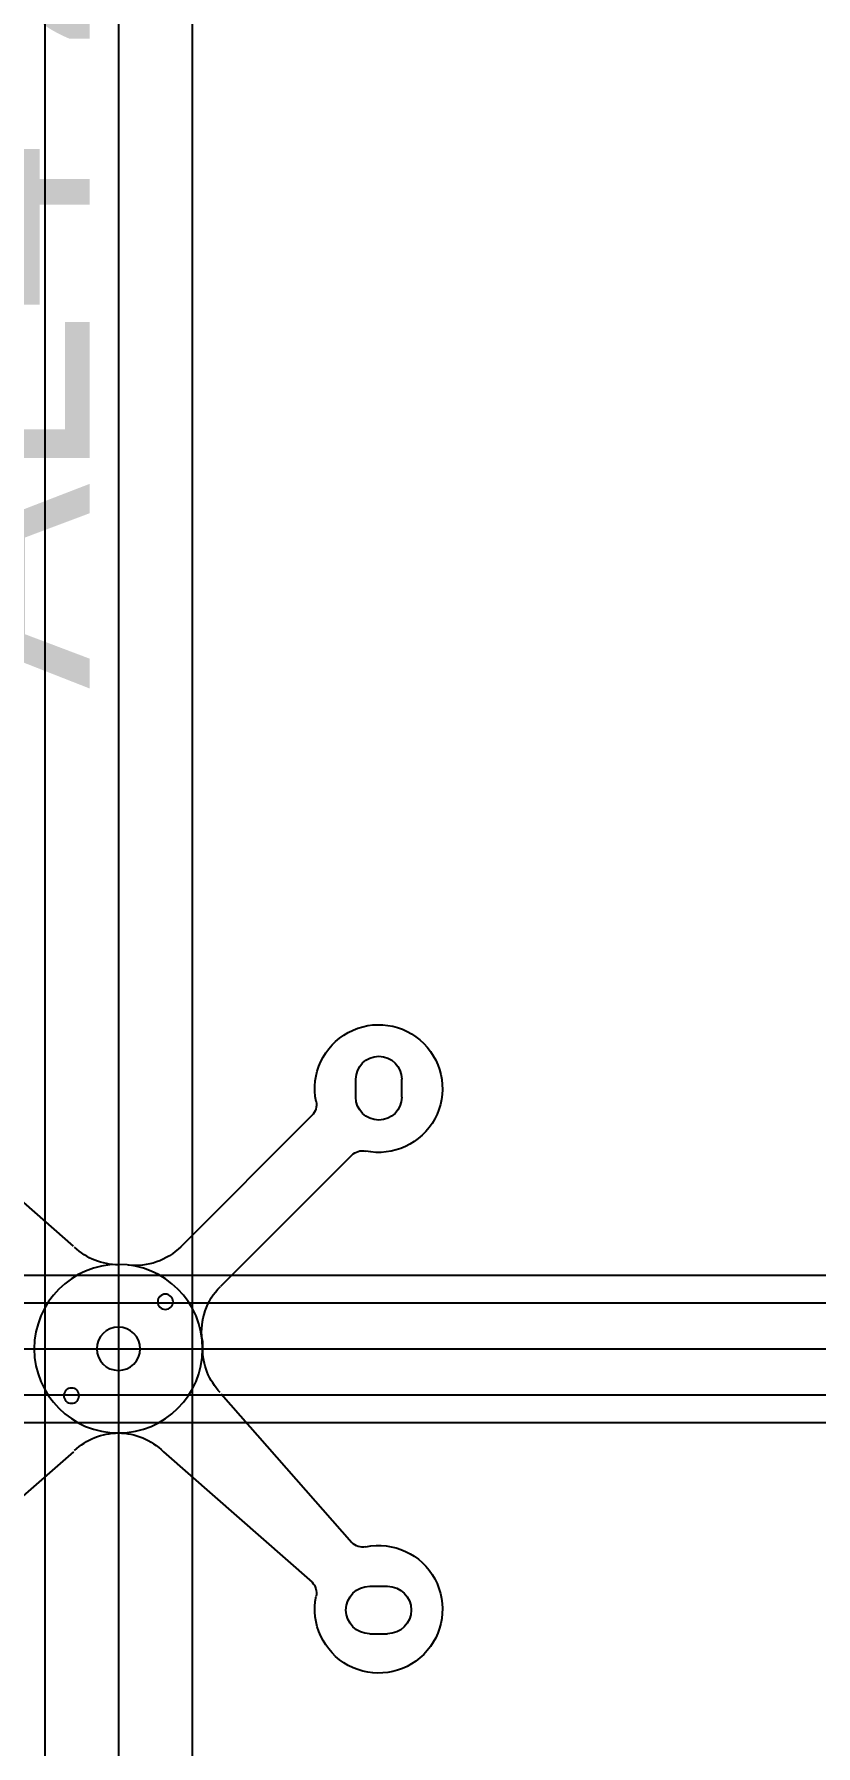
# Model space of a CAD drawing. Header units: inches. Extents: x 21 to 32698, y 13 to 3712.
# Drawn here: x 12863.6 to 12906.1, y 1655.5 to 1748.5 of the extents above; entities that cross this region are included whole.
import ezdxf
from ezdxf.enums import TextEntityAlignment as Align

# ---------------------------------------------------------------- set-up
doc = ezdxf.new("R2010")
doc.units = ezdxf.units.IN
doc.header["$MEASUREMENT"] = 0
for name, color, linetype, lineweight in [('Z_MİM_$AUDIT_BAD_LAYER1', 8, 'Continuous', 25), ('Z_MİM_-KM-GLAZ', 8, 'Continuous', 25), ('Z_MİM_-KM-GLAZ-IDEN', 8, 'Continuous', 25), ('Z_MİM_-KM-WALL-PLASTER', 8, 'Continuous', 25)]:
    doc.layers.add(name, color=color, linetype=linetype, lineweight=lineweight)
doc.styles.add('STYLE1', font='arial.ttf', dxfattribs={"height": 1})

# ---------------------------------------------------------------- blocks, each defined once
blk = doc.blocks.new('-KM-AL2 210_900')
at = {"layer": 'Z_MİM_-KM-GLAZ-IDEN', "color": 7, "linetype": 'Continuous', "ltscale": 2, "style": 'STYLE1'}
blk.add_text('AL4 200/900', height=12, rotation=270, dxfattribs=at).set_placement((1399.369, 1321.66), align=Align.CENTER)
blk = doc.blocks.new('BLK_MARKIZ_PL')
at = {"ltscale": 0.1}
for p, q in [((82.153, 0, -0.001), (82.153, -131.044, 0.001)), ((83.653, 0, -0.001), (83.653, -124.544, 0.001)), ((88.653, 0, -0.001), (88.653, -124.544, 0.001)), ((90.153, 0, -0.001), (90.153, -131.044, 0.001)), ((-3.209, -17.5, 0), (199.211, -17.5, -0.001)), ((-3.209, -25.5, 0), (199.999, -25.5, -0.001))]:
    blk.add_line(p, q, dxfattribs=at)
for centre, radius, start, end in [((78.128, -21.512, -0.001), 3.468, 0.19282, 43.71153), ((94.199, -21.508, -0.001), 3.468, 136.32367, 179.84238), ((78.163, -22.432, -0.001), 3.468, 315.0176, 6.65109), ((94.199, -21.488, -0.001), 3.468, 180.17121, 225.0176), ((85.227, -29.492, -0.001), 3.468, 82.85881, 135.0176), ((86.089, -22.61, -0.001), 3.468, 262.85881, 270.46678), ((86.145, -29.545, -0.001), 3.468, 46.32367, 90.46678), ((72.02, -35.642, -0.001), 3.468, 78.27403, 11.76117), ((72.894, -31.432, -0.001), 0.832, 258.27403, 315.0176), ((100.306, -35.644, -0.001), 3.468, 168.27403, 101.76117), ((99.43, -31.434, -0.001), 0.832, 225.0176, 281.76117), ((76.229, -34.766, -0.001), 0.832, 135.0176, 191.76117), ((96.096, -34.77, -0.001), 0.832, 348.27403, 45.0176), ((100.347, -35.156, -0.001), 1.289, 0.0176, 180.0176), ((71.514, -35.654, -0.001), 1.248, 90.0176, 270.0176), ((72.486, -35.653, -0.001), 1.248, 270.0176, 90.0176), ((100.347, -36.127, -0.001), 1.289, 180.0176, 0.0176)]:
    blk.add_arc(centre, radius, start, end)
at = {"layer": 'Z_MİM_$AUDIT_BAD_LAYER1'}
for p, q in [((86.153, 0, -0.001), (86.153, -135.044, 0.001)), ((80.579, -19.058, -0.001), (73.485, -10.976, -0.001)), ((91.746, -19.055, -0.001), (98.835, -10.969, -0.001)), ((-203.846, -21.5, -0.001), (206.153, -21.5, -0.001)), ((91.747, -23.941, -0.001), (98.841, -32.023, -0.001)), ((73.482, -32.021, -0.001), (80.615, -24.883, -0.001)), ((75.641, -34.178, -0.001), (82.774, -27.04, -0.001)), ((88.598, -27.092, -0.001), (96.684, -34.181, -0.001)), ((72.485, -34.405, -0.001), (71.514, -34.405, -0.001)), ((72.485, -34.405, -0.001), (71.514, -34.405, -0.001)), ((72.485, -34.405, -0.001), (72.485, -34.405, -0.001)), ((99.058, -35.157, -0.001), (99.058, -36.128, -0.001)), ((101.636, -35.156, -0.001), (101.636, -36.127, -0.001)), ((72.486, -36.902, -0.001), (71.515, -36.902, -0.001))]:
    blk.add_line(p, q, dxfattribs=at)
for centre, radius in [((86.153, -21.5, -0.001), 4.577), ((88.703, -18.949, -0.001), 0.416), ((86.153, -21.5, -0.001), 1.179), ((83.604, -24.051, -0.001), 0.416)]:
    blk.add_circle(centre, radius, dxfattribs=at)

msp = doc.modelspace()

# ---------------------------------------------------------------- block references
at = {"layer": 'Z_MİM_-KM-GLAZ', "rotation": 180}
msp.add_blockref('-KM-AL2 210_900', (14266.016, 3082.114), dxfattribs=at)

# ---------------------------------------------------------------- next in the draw order: block references
at = {"layer": 'Z_MİM_-KM-WALL-PLASTER', "ltscale": 1.5, "xscale": -1, "rotation": 89.99999999999991}
msp.add_blockref('BLK_MARKIZ_PL', (12846.714, 1763.237), dxfattribs=at)

doc.saveas('drawing.dxf')
